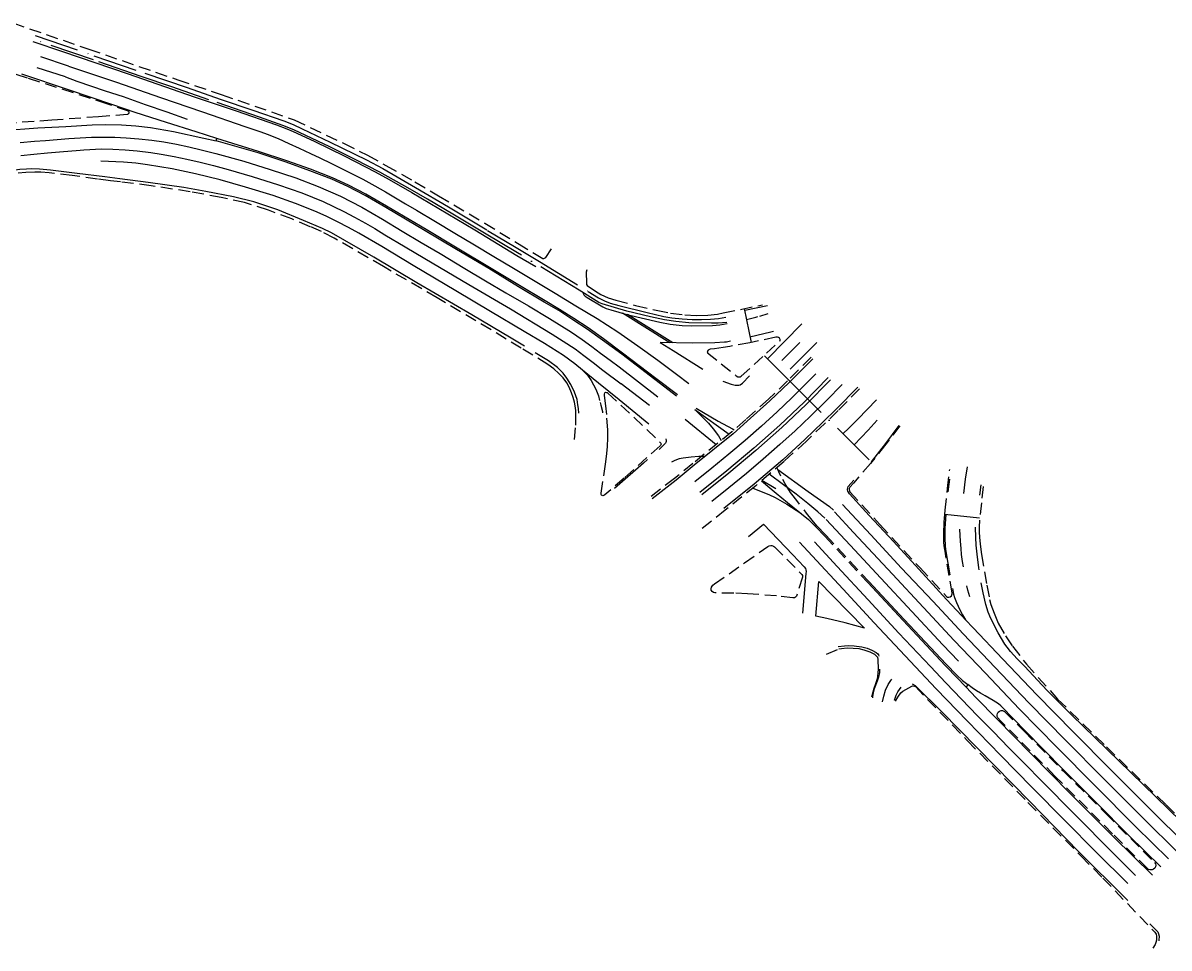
# Model space of a CAD drawing. Header units: millimetres. Extents: x 391363 to 392593, y 282975 to 284720.
# Drawn here: x 391732.1 to 392040.5, y 283383.3 to 283632.3 of the extents above; entities that cross this region are included whole.
import ezdxf

# ---------------------------------------------------------------- set-up
doc = ezdxf.new("R2010")
doc.units = ezdxf.units.MM
doc.linetypes.add('ACAD_ISO10W100', pattern=[18, 12, -3, 0, -3])
doc.linetypes.add('HIDDEN2', pattern=[4.7625, 3.175, -1.5875])
for name, color, linetype in [('가상선', 6, 'ACAD_ISO10W100'), ('도로경계', 6, 'HIDDEN2'), ('차선_겹선(1)', 1, 'Continuous'), ('차선_겹선(2)', 1, 'Continuous'), ('차선_겹선(4)', 1, 'HIDDEN2'), ('차선_실선', 1, 'Continuous'), ('차선_점선', 2, 'Continuous')]:
    doc.layers.add(name, color=color, linetype=linetype)

msp = doc.modelspace()

# ---------------------------------------------------------------- linework, layer by layer
at = {"layer": '가상선'}
for points in [[(391921.51, 283551.69, 1.92), (391919.2, 283551.51, 1.89), (391917.38, 283551.45, 1.89), (391911.23, 283551.6, 1.98), (391907.81, 283551.88, 2.02), (391904.76, 283552.35, 2.08), (391900.93, 283553.15, 2.21), (391894.58, 283554.67, 2.3), (391887.95, 283556.7, 2.46), (391887.03, 283557.03, 2.46), (391881.74, 283560.36, 2.45), (391865.19, 283570.43, 2.46), (391856.26, 283575.72, 2.45), (391847.79, 283580.77, 2.42), (391841.01, 283584.81, 2.41), (391836.28, 283587.57, 2.54), (391828.16, 283592.09, 2.61), (391821.55, 283595.5, 2.66), (391814.67, 283598.94, 2.68), (391805.04, 283603.51, 2.64), (391802.02, 283604.69, 2.65), (391795.74, 283606.91, 2.69), (391782.16, 283611.6, 2.7), (391772.18, 283615.04, 2.65), (391763.89, 283617.87, 2.68), (391751.09, 283622.33, 2.57), (391735.01, 283627.85, 2.39)], [(391735.38, 283628.91, 2.41), (391751.17, 283623.45, 2.49), (391764.96, 283618.75, 2.7), (391776.27, 283614.86, 2.68), (391785.18, 283611.78, 2.72), (391793.96, 283608.79, 2.66), (391802.33, 283605.91, 2.65), (391804.8, 283604.98, 2.62), (391807.28, 283603.8, 2.62), (391814.76, 283600.17, 2.66), (391824.54, 283595.42, 2.62), (391828.98, 283593.06, 2.62), (391837.75, 283588.01, 2.53), (391846.61, 283582.74, 2.48), (391857.12, 283576.45, 2.46), (391864.85, 283571.81, 2.46), (391871.14, 283568.09, 2.46), (391884.2, 283560.01, 2.41), (391886.93, 283558.27, 2.41), (391888.55, 283557.49, 2.36), (391890.12, 283556.88, 2.37), (391892.46, 283556.26, 2.3), (391900.02, 283554.31, 2.16), (391904.56, 283553.31, 2.1), (391906.74, 283552.91, 2.06), (391909.47, 283552.64, 2.05), (391912.2, 283552.46, 1.98), (391914.64, 283552.46, 1.94), (391917.11, 283552.54, 1.9), (391919.25, 283552.76, 1.89), (391921.24, 283553.1, 1.86)], [(391926.2, 283555.41, 1.89), (391928.02, 283546.26, 2.11)], [(391931.63, 283542.67, 2.06), (391938.37, 283535.92, 2.06), (391960.42, 283514.07, 2.45)], [(391980.18, 283500.09, 2.74), (391989.43, 283499.07, 2.68)]]:
    msp.add_polyline3d(points, dxfattribs=at)
at = {"layer": '도로경계'}
for points in [[(391729.41, 283632.27, 2.34), (391749.81, 283625.22, 2.48), (391773.77, 283616.96, 2.67), (391785.48, 283613.01, 2.71), (391805.07, 283606.2, 2.56), (391818.36, 283599.88, 2.52), (391824.79, 283596.65, 2.56), (391829.8, 283593.94, 2.59), (391837.58, 283589.53, 2.58), (391843.97, 283585.78, 2.47), (391856.35, 283578.39, 2.44), (391865.22, 283572.97, 2.5), (391872.01, 283568.88, 2.5), (391872.3, 283568.87, 2.5), (391872.8, 283569.13, 2.48), (391874.31, 283571.5, 2.44)], [(391725.64, 283619.87, 2.52), (391733.56, 283617.43, 2.6), (391752.95, 283611.14, 2.66), (391760.16, 283608.66, 2.66), (391760.49, 283608.5, 2.66), (391760.59, 283608.32, 2.66), (391760.6, 283608.04, 2.66), (391760.53, 283607.84, 2.64), (391760.38, 283607.69, 2.64), (391760.24, 283607.6, 2.64), (391752.47, 283607.03, 2.58), (391739.86, 283606.07, 2.5), (391725.39, 283605.07, 2.56)], [(391880.53, 283520.15, 2.04), (391880.87, 283524.06, 2.02), (391880.9, 283526.53, 2.08), (391880.85, 283527.93, 2.08), (391880.72, 283529.21, 2.1), (391880.53, 283530.25, 2.11), (391880.17, 283531.49, 2.15), (391879.7, 283532.75, 2.18), (391879.05, 283534.26, 2.2), (391878.43, 283535.39, 2.22), (391877.49, 283536.73, 2.35), (391876.32, 283537.91, 2.46), (391874.93, 283539.23, 2.46), (391873.34, 283540.36, 2.43), (391866.21, 283544.74, 2.55), (391853.98, 283552.11, 2.44), (391843.54, 283558.3, 2.39), (391829.13, 283566.71, 2.4), (391815.87, 283574.36, 2.42), (391812.48, 283576.12, 2.39), (391809.42, 283577.42, 2.39), (391804.45, 283579.51, 2.44), (391798.18, 283581.9, 2.38), (391791.77, 283583.91, 2.42), (391785.5, 283585.28, 2.38), (391777.08, 283586.84, 2.39), (391766.61, 283588.43, 2.27), (391758.34, 283589.5, 2.27), (391755.64, 283589.79, 2.16), (391752.16, 283590.27, 2.24), (391745.36, 283591.19, 2.23), (391739.19, 283591.9, 2.24), (391736.97, 283592.11, 2.3), (391735.31, 283592.14, 2.3), (391732.89, 283592, 2.32), (391730.84, 283591.86, 2.32)], [(391883.85, 283565.81, 2.34), (391883.63, 283565.16, 2.34), (391883.72, 283562.23, 2.3), (391883.77, 283561.87, 2.32), (391883.89, 283561.59, 2.34), (391886.15, 283560.09, 2.4), (391887.64, 283559.21, 2.42), (391889.58, 283558.31, 2.4), (391891.67, 283557.62, 2.35), (391896.94, 283556.27, 2.23), (391902.49, 283554.95, 2.06), (391906.32, 283554.16, 2.02), (391910.16, 283553.75, 2.06), (391913.37, 283553.57, 1.92), (391916.41, 283553.62, 1.87), (391918.99, 283553.92, 1.79), (391920.51, 283554.22, 1.88), (391931.1, 283556.44, 1.82)], [(391944.17, 283542.29, 8.68), (391937.83, 283535.95, 8.88), (391932.71, 283531.05, 9.05), (391926.61, 283525.53, 9.13), (391922.82, 283522.19, 9.2), (391912.36, 283513.72, 9.28), (391907.46, 283509.7, 9.25), (391900.84, 283504.61, 9.12)], [(391957.15, 283533.84, 9.29), (391951.46, 283527.96, 9.49), (391947.77, 283524.38, 9.65), (391942.9, 283519.75, 9.68), (391936.91, 283514.28, 9.71), (391929.27, 283507.72, 9.67), (391921.08, 283501.13, 9.64), (391913.86, 283495.36, 9.44)], [(391968.07, 283523.89, 2.54), (391964.31, 283518.87, 2.58), (391960.16, 283513.74, 2.5), (391955.6, 283508.46, 2.48), (391954.58, 283507.33, 2.5), (391954.42, 283507, 2.51), (391954.41, 283506.67, 2.51), (391954.47, 283506.37, 2.51), (391954.6, 283506.12, 2.51), (391962.65, 283497.31, 2.67), (391973.38, 283485.72, 2.67), (391980.59, 283477.94, 2.67), (391980.87, 283477.76, 2.67), (391981.23, 283477.74, 2.68), (391981.57, 283477.86, 2.68), (391981.91, 283478.11, 2.7), (391982.05, 283478.38, 2.67), (391982.09, 283478.65, 2.66), (391982.1, 283478.95, 2.66), (391981.34, 283483.53, 2.56), (391980.31, 283489.48, 2.58), (391980.14, 283490.57, 2.58), (391980.01, 283491.52, 2.58), (391979.92, 283492.52, 2.58), (391979.87, 283493.29, 2.58), (391979.91, 283494.9, 2.59), (391980.01, 283497.92, 2.64), (391980.27, 283501.15, 2.67), (391980.84, 283507.01, 2.63), (391981.46, 283512.08, 2.63)], [(391948.32, 283462.44, 2.59), (391951.62, 283463.8, 2.56), (391952.38, 283463.94, 2.58), (391953.91, 283464.07, 2.58), (391955.5, 283464.05, 2.58), (391957, 283463.93, 2.55), (391958.39, 283463.59, 2.58), (391959.96, 283463.07, 2.62), (391961.26, 283462.38, 2.66), (391961.62, 283462.02, 2.68), (391961.99, 283461.55, 2.68), (391962.14, 283460.96, 2.68), (391962.2, 283458.38, 2.94), (391962.11, 283457.38, 3.14), (391962.04, 283456.5, 3.23), (391961.93, 283455.79, 3.31), (391961.49, 283454.4, 3.62), (391961.03, 283453.17, 4.01), (391960.78, 283452.14, 4.21), (391960.44, 283450.84, 4.66)], [(391966.85, 283449.73, 4.45), (391967.48, 283450.85, 3.97), (391968.35, 283451.99, 3.47), (391968.88, 283452.46, 3.24), (391971.23, 283453.81, 2.71), (391971.56, 283453.85, 2.68), (391971.98, 283453.79, 2.56), (391972.22, 283453.66, 2.55), (391986.2, 283439.15, 2.47), (392002.52, 283422.46, 2.47), (392016.79, 283408.07, 2.52), (392022.66, 283402.13, 2.49), (392036.65, 283387.61, 2.56), (392037, 283387.06, 2.56), (392037.11, 283386.48, 2.57), (392037.05, 283385.43, 2.64), (392036.94, 283384.8, 2.75), (392036.69, 283384.23, 2.76), (392036.11, 283383.31, 2.88)]]:
    msp.add_polyline3d(points, dxfattribs=at)
for points in [[(391934.68, 283547.69, 1.99), (391927.7, 283546.19, 2.03), (391922.28, 283545.21, 2.04), (391920.49, 283544.89, 2.06), (391918.14, 283544.57, 2.06), (391917.05, 283544.44, 2.08), (391916.69, 283544.32, 2.1), (391916.45, 283544.18, 2.1), (391916.3, 283543.98, 2.1), (391916.25, 283543.77, 2.1), (391916.26, 283543.64, 2.1), (391916.31, 283543.52, 2.1), (391924.05, 283537.27, 2.11), (391924.48, 283537.03, 2.11), (391924.78, 283536.99, 2.1), (391925.11, 283537.03, 2.1), (391925.37, 283537.17, 2.1), (391932.19, 283543.43, 2.06), (391935.74, 283546.64, 2.04), (391935.84, 283546.86, 2.06), (391935.84, 283547.12, 2.06), (391935.68, 283547.48, 2.06), (391935.43, 283547.65, 2.06), (391935.15, 283547.73, 2.06)], [(391887.69, 283505.72, 1.98), (391888.85, 283513.57, 1.95), (391889.12, 283515.61, 1.92), (391889.37, 283518.23, 1.95), (391889.46, 283520.72, 1.96), (391889.52, 283522.78, 1.95), (391889.17, 283526.91, 2.26), (391888.92, 283529.25, 2.28), (391888.57, 283531.99, 2.28), (391888.55, 283532.37, 2.3), (391888.69, 283532.76, 2.31), (391888.88, 283532.87, 2.31), (391889.08, 283532.86, 2.32), (391889.3, 283532.81, 2.34), (391889.47, 283532.68, 2.34), (391896.56, 283526.12, 2.38), (391903.74, 283519.2, 2.3), (391903.81, 283519.03, 2.3), (391903.74, 283518.77, 2.3), (391903.63, 283518.59, 2.3), (391903.53, 283518.47, 2.3), (391893.89, 283509.78, 1.96), (391888.71, 283505.25, 2.06), (391888.42, 283505.09, 2), (391888.18, 283505.05, 2), (391888, 283505.09, 2), (391887.8, 283505.19, 2), (391887.72, 283505.39, 2)], [(391932.53, 283491.36, 2.47), (391932.87, 283491.56, 2.47), (391933.3, 283491.65, 2.47), (391933.64, 283491.62, 2.47), (391934.05, 283491.5, 2.47), (391934.29, 283491.31, 2.47), (391941.67, 283483.88, 2.56), (391941.82, 283483.6, 2.59), (391941.85, 283483.35, 2.59), (391941.85, 283483.12, 2.59), (391940.21, 283478.02, 2.59), (391939.99, 283477.7, 2.59), (391939.74, 283477.56, 2.59), (391939.49, 283477.53, 2.59), (391939.24, 283477.53, 2.59), (391934.9, 283478.07, 2.59), (391927.05, 283478.66, 2.5), (391923.37, 283478.82, 2.5), (391918.28, 283478.88, 2.5), (391917.89, 283478.97, 2.48), (391917.57, 283479.22, 2.48), (391917.32, 283479.64, 2.48), (391917.28, 283480.02, 2.48), (391917.38, 283480.43, 2.48), (391917.54, 283480.71, 2.48), (391917.74, 283480.97, 2.48), (391918.22, 283481.31, 2.48), (391926.28, 283486.99, 2.34)], [(391995.2, 283444.4, 2.56), (391994.42, 283445.3, 2.58), (391994.27, 283445.67, 2.58), (391994.24, 283446.07, 2.58), (391994.3, 283446.44, 2.58), (391994.5, 283446.81, 2.58), (391994.83, 283447.08, 2.58), (391995.28, 283447.23, 2.58), (391995.62, 283447.2, 2.58), (391996, 283447.1, 2.58), (391996.22, 283446.97, 2.58), (392001.55, 283441.63, 2.52), (392011.97, 283430.96, 2.56), (392023.44, 283419.53, 2.67), (392036.59, 283406.34, 2.71), (392036.78, 283406.01, 2.71), (392036.87, 283405.58, 2.71), (392036.78, 283405.14, 2.68), (392036.6, 283404.8, 2.64), (392036.28, 283404.51, 2.64), (392035.97, 283404.35, 2.64), (392035.59, 283404.33, 2.64), (392035.29, 283404.35, 2.64), (392034.96, 283404.46, 2.64), (392034.66, 283404.69, 2.64), (392025.23, 283414.09, 2.66), (392009.78, 283429.6, 2.64)]]:
    msp.add_polyline3d(points, close=True, dxfattribs=at)
at = {"layer": '도로경계', "linetype": 'HIDDEN2'}
msp.add_polyline3d([(391990.45, 283507.5, 2.64), (391990, 283503.17, 2.66), (391989.47, 283498.16, 2.66), (391989.38, 283496.86, 2.64), (391989.42, 283495.24, 2.58), (391989.5, 283493.87, 2.51), (391989.66, 283491.97, 2.55), (391989.98, 283489.25, 2.51), (391991.46, 283480.99, 2.46), (391992.19, 283477.11, 2.42), (391992.53, 283475.76, 2.42), (391993.39, 283473.4, 2.43), (391994.54, 283470.74, 2.43), (391996.5, 283467.33, 2.42), (391998.33, 283464.52, 2.42), (392002.1, 283459.7, 2.42), (392010.5, 283450.32, 2.39), (392023.64, 283437.46, 2.42), (392039.66, 283421.86, 2.36), (392044.31, 283417.33, 2.38)], dxfattribs=at)
at = {"layer": '차선_겹선(1)'}
for points in [[(391907.94, 283531.87, 2.38), (391902.16, 283536.29, 2.54), (391893.21, 283543.1, 2.74), (391888.08, 283546.94, 2.8), (391883.93, 283549.86, 2.8), (391880.09, 283552.41, 2.8), (391876.28, 283554.85, 2.79), (391872.38, 283557.17, 2.86), (391865.49, 283561.27, 2.87), (391857.43, 283566.15, 2.79), (391848.79, 283571.29, 2.72), (391840.36, 283576.33, 2.7), (391829.75, 283582.62, 2.83), (391824.2, 283585.8, 2.83), (391819.54, 283588.26, 2.86), (391815.23, 283590.21, 2.87), (391809.34, 283592.5, 2.79), (391802.95, 283594.79, 2.68), (391795.39, 283597.3, 2.71), (391784.11, 283600.51, 2.68)], [(391908.22, 283532.16, 2.37), (391902.4, 283536.6, 2.52), (391893.45, 283543.42, 2.72), (391888.31, 283547.27, 2.79), (391884.16, 283550.19, 2.79), (391880.31, 283552.74, 2.79), (391876.49, 283555.19, 2.78), (391872.58, 283557.51, 2.84), (391865.69, 283561.61, 2.86), (391857.64, 283566.49, 2.78), (391848.99, 283571.64, 2.71), (391840.57, 283576.67, 2.68), (391829.96, 283582.96, 2.82), (391824.4, 283586.16, 2.82), (391819.72, 283588.62, 2.84), (391815.38, 283590.58, 2.86), (391809.48, 283592.88, 2.78), (391803.08, 283595.17, 2.67), (391795.52, 283597.68, 2.7), (391784.29, 283601.17, 2.66)], [(391948.8, 283536.81, 9.1), (391942.26, 283530.22, 9.22), (391935.76, 283524.07, 9.37), (391928.72, 283517.85, 9.44), (391921.48, 283511.76, 9.47), (391914.2, 283505.91, 9.43)], [(391949.41, 283536.22, 9.1), (391942.85, 283529.62, 9.22), (391936.33, 283523.44, 9.37), (391929.28, 283517.21, 9.44), (391922.02, 283511.1, 9.47), (391914.73, 283505.24, 9.43)], [(391947.82, 283494.13, 2.7), (391945.43, 283496.67, 2.66)], [(391948.11, 283494.4, 2.7), (391945.72, 283496.94, 2.66)], [(391959.4, 283481.73, 2.76), (391968.9, 283471.48, 2.65), (391980.23, 283459.39, 2.65), (391980.63, 283458.98, 2.65), (391985.88, 283453.5, 2.57)], [(391959.69, 283482, 2.76), (391969.19, 283471.75, 2.65), (391980.52, 283459.67, 2.65), (391983.34, 283456.77, 2.65), (391984.88, 283455.34, 2.65), (391986.33, 283454.25, 2.56)]]:
    msp.add_polyline3d(points, dxfattribs=at)
at = {"layer": '차선_겹선(2)'}
for points in [[(391906.16, 283546.2, 2.22), (391893.46, 283554.13, 2.38)], [(391906.94, 283546.19, 2.21), (391894.8, 283553.77, 2.36)]]:
    msp.add_polyline3d(points, dxfattribs=at)
at = {"layer": '차선_겹선(4)'}
for points in [[(391947.82, 283494.13, 2.7), (391959.4, 283481.73, 2.76)], [(391948.11, 283494.4, 2.7), (391959.69, 283482, 2.76)]]:
    msp.add_polyline3d(points, dxfattribs=at)
at = {"layer": '차선_실선'}
for points in [[(391734.83, 283627.3, 2.43), (391742.73, 283624.61, 2.5), (391760.47, 283618.56, 2.66), (391778.23, 283612.42, 2.66), (391789.53, 283608.59, 2.66), (391800.38, 283604.86, 2.72), (391803.09, 283603.8, 2.72), (391804.79, 283603.08, 2.69), (391810.45, 283600.44, 2.69), (391818.75, 283596.4, 2.74), (391826.89, 283592.2, 2.69), (391830.68, 283590.15, 2.66), (391836.73, 283586.67, 2.65), (391841.59, 283583.76, 2.62), (391853.7, 283576.56, 2.54), (391865.01, 283569.69, 2.56), (391870.07, 283566.76, 2.5)], [(391744.41, 283620.63, 2.57), (391736.98, 283623.12, 2.51)], [(391723.55, 283602.36, 2.55), (391725.82, 283602.9, 2.53), (391728.17, 283603.28, 2.53), (391730.22, 283603.61, 2.53), (391732.63, 283603.78, 2.53), (391736.11, 283604, 2.49), (391743.63, 283604.42, 2.48), (391750.77, 283604.87, 2.5), (391754.24, 283604.94, 2.54), (391758.66, 283604.88, 2.56), (391762.5, 283604.62, 2.56), (391766.41, 283604.15, 2.6), (391772.64, 283603.08, 2.58), (391780.76, 283601.3, 2.61), (391784.11, 283600.51, 2.68), (391784.29, 283601.17, 2.66), (391778.72, 283602.97, 2.68), (391770.78, 283605.46, 2.62), (391762.35, 283608.19, 2.64), (391756.3, 283610.27, 2.66), (391744.64, 283614.16, 2.6), (391731.82, 283618.49, 2.55)], [(391743.59, 283617.72, 2.58), (391735.99, 283620.23, 2.55)], [(391867.04, 283545.29, 2.48), (391863.51, 283547.42, 2.49), (391852.87, 283553.7, 2.42), (391838.13, 283562.29, 2.36), (391826.57, 283569.24, 2.37), (391815.13, 283575.82, 2.38), (391812.72, 283576.96, 2.37), (391807.62, 283579.12, 2.37), (391800.67, 283581.96, 2.4), (391794.22, 283584.16, 2.38), (391788.79, 283585.47, 2.4), (391781.37, 283586.94, 2.4), (391775.37, 283587.96, 2.37), (391765.83, 283589.32, 2.24), (391758.16, 283590.34, 2.25), (391754.15, 283590.88, 2.22), (391746.76, 283591.79, 2.25), (391739.56, 283592.69, 2.22), (391736.54, 283592.9, 2.26), (391734.31, 283592.97, 2.28), (391733.05, 283592.94, 2.26), (391731.31, 283592.84, 2.28), (391725.09, 283591.93, 2.29)], [(391882.71, 283538.79, 2.52), (391880.62, 283540.51, 2.58), (391877.55, 283542.77, 2.61), (391872.46, 283545.98, 2.6), (391867, 283549.26, 2.6), (391857.95, 283554.64, 2.54), (391848.6, 283560.2, 2.46), (391837.14, 283567.02, 2.42), (391828.65, 283572.08, 2.48), (391822.46, 283575.72, 2.44)], [(391882.87, 283559.65, 2.48), (391882.89, 283559.49, 2.48), (391883.07, 283559.07, 2.48), (391883.38, 283558.74, 2.48), (391883.88, 283558.4, 2.48), (391888.13, 283555.84, 2.5), (391889.02, 283555.42, 2.5), (391890.28, 283555.02, 2.5), (391894.56, 283553.83, 2.41), (391903.48, 283551.7, 2.14), (391906.28, 283551.24, 2.06), (391909.49, 283550.86, 2.02), (391911.89, 283550.73, 2), (391917.63, 283550.81, 1.98), (391919.65, 283551.02, 1.94), (391921.57, 283551.37, 1.91)], [(391932.4, 283556.18, 1.9), (391926.3, 283554.89, 1.85)], [(391930.38, 283553.4, 1.92), (391932.65, 283554.1, 1.9)], [(391926.78, 283552.48, 1.99), (391929.32, 283553.07, 1.94), (391929.84, 283553.23, 1.93)], [(391932.47, 283541.84, 2.03), (391941.64, 283551.3, 2.02)], [(391934.07, 283549.24, 1.98), (391933.36, 283549.06, 1.98), (391927.73, 283547.74, 2.05)], [(391922.46, 283546.63, 1.99), (391921.43, 283546.39, 2.08), (391920.83, 283546.34, 2.08), (391918.26, 283546.14, 2.1), (391912.23, 283546.07, 2.14), (391903.59, 283546.26, 2.3), (391907.02, 283544.15, 2.32), (391915.04, 283539.11, 2.17)], [(391941.12, 283546.3, 2.04), (391936.3, 283541.41, 2.02)], [(391945.69, 283546.25, 2.12), (391938.53, 283539.12, 2.04)], [(391881.64, 283527.27, 2.1), (391881.58, 283528.53, 2.13), (391881.43, 283529.53, 2.14), (391881.19, 283530.9, 2.14), (391880.52, 283532.9, 2.22), (391879.56, 283534.93, 2.24), (391878.42, 283536.7, 2.29), (391877.46, 283538.02, 2.38), (391876.78, 283538.77, 2.41), (391875.9, 283539.54, 2.45), (391873.54, 283541.35, 2.45), (391869.97, 283543.51, 2.46)], [(391944.59, 283541.87, 8.68), (391938.24, 283535.52, 8.88), (391933.11, 283530.61, 9.05), (391927.01, 283525.09, 9.13), (391923.2, 283521.73, 9.2), (391912.74, 283513.26, 9.28), (391907.84, 283509.24, 9.25), (391901.42, 283504.24, 9.09)], [(391900.51, 283524.31, 2.33), (391892.51, 283530.83, 2.44), (391887.01, 283535.32, 2.5), (391882.71, 283538.79, 2.52), (391884, 283537.44, 2.48), (391885.01, 283536.05, 2.44), (391886.22, 283533.74, 2.45), (391886.93, 283531.92, 2.37), (391887.26, 283530.68, 2.34)], [(391892.51, 283539.69, 2.72), (391902.97, 283531.61, 2.43)], [(391900.69, 283529.31, 2.4), (391893.04, 283535.13, 2.64)], [(391920.45, 283535.91, 2.18), (391922.64, 283535.07, 2.18), (391923.75, 283534.78, 2.18), (391924.4, 283534.76, 2.16), (391924.77, 283534.79, 2.15), (391925.04, 283534.9, 2.14), (391925.67, 283535.32, 2.08), (391927.56, 283537.27, 2.13)], [(391956.71, 283534.25, 9.29), (391951.03, 283528.39, 9.49), (391947.35, 283524.81, 9.65), (391942.5, 283520.18, 9.68), (391936.52, 283514.73, 9.71), (391928.88, 283508.18, 9.67), (391920.7, 283501.59, 9.64)], [(391887.4, 283530.16, 2.33), (391887.6, 283529.39, 2.32), (391888.04, 283527.66, 2.25), (391888.08, 283527.37, 2.25)], [(391967.74, 283523.9, 2.47), (391964.17, 283519.06, 2.5), (391960.32, 283514.18, 2.41)], [(391905.11, 283520.36, 2.33), (391905.16, 283519.94, 2.32), (391905.17, 283519.63, 2.29), (391905.09, 283519.38, 2.28), (391904.99, 283519.2, 2.3), (391903.32, 283517.51, 2.24)], [(391900.18, 283514.78, 2.17), (391899.06, 283513.81, 2.14), (391891.28, 283506.96, 2.04)], [(391934.64, 283506.91, 2.42), (391930.9, 283509.12, 2.42)], [(391982.18, 283480.1, 2.58), (391982.47, 283478.59, 2.62), (391982.78, 283477.62, 2.6), (391983.28, 283476.31, 2.57), (391984.14, 283474.35, 2.58), (391984.88, 283472.99, 2.57), (391985.75, 283471.68, 2.53), (391984.69, 283472.7, 2.54), (391980.63, 283477.15, 2.6), (391973.17, 283485.29, 2.62), (391966.33, 283492.68, 2.58), (391959.81, 283499.76, 2.6), (391954.5, 283505.52, 2.45), (391954.02, 283506.29, 2.41), (391953.96, 283506.69, 2.41), (391954.01, 283507.12, 2.44), (391954.14, 283507.51, 2.44), (391955.7, 283509.25, 2.44)], [(391981.39, 283509.52, 2.64), (391980.98, 283506.13, 2.61)], [(391989.8, 283507.96, 2.58), (391989.47, 283505.22, 2.62)], [(391960.25, 283494.54, 2.71), (391952.64, 283502.72, 2.52)], [(391948.25, 283498.63, 2.62), (391954.66, 283491.76, 2.68)], [(391950.46, 283500.68, 2.57), (391955.55, 283495.11, 2.76)], [(391980.42, 283500.06, 2.74), (391980.19, 283496.23, 2.57), (391980.16, 283494.25, 2.57), (391980.16, 283493.07, 2.57), (391980.21, 283492.1, 2.58), (391980.26, 283491.46, 2.58), (391980.42, 283490.04, 2.58), (391981.49, 283483.79, 2.56)], [(391927.3, 283494.11, 2.37), (391931.4, 283497.37, 2.37), (391939.26, 283489.09, 2.55), (391942.33, 283485.94, 2.61), (391942.69, 283485.42, 2.63), (391942.77, 283485.08, 2.62), (391942.82, 283484.64, 2.62), (391942.79, 283484.07, 2.62), (391941.86, 283473.44, 2.59)], [(391985.13, 283485.88, 2.53), (391984.9, 283487.32, 2.53), (391984.64, 283489.22, 2.53), (391984.5, 283490.84, 2.53), (391984.34, 283492.83, 2.53), (391984.26, 283494.35, 2.53), (391984.2, 283496, 2.53)], [(391989.36, 283485.06, 2.45), (391989.27, 283485.61, 2.46), (391988.82, 283489.32, 2.47), (391988.57, 283491.76, 2.5), (391988.45, 283493.78, 2.52), (391988.43, 283496.62, 2.55)], [(391986.89, 283477.83, 2.5), (391986.35, 283479.66, 2.5), (391986.04, 283480.83, 2.56)], [(392047.02, 283414.16, 2.34), (392030.18, 283430.59, 2.27), (392014.26, 283446.1, 2.38), (392010.42, 283449.8, 2.32), (392007.69, 283452.6, 2.36), (392005.09, 283455.4, 2.39), (392001.63, 283459.04, 2.42), (391999.58, 283461.14, 2.42), (391997.82, 283463.09, 2.38), (391996.91, 283464.29, 2.38), (391996.33, 283465.12, 2.39), (391994.52, 283468.12, 2.4), (391992.52, 283471.97, 2.4), (391991.81, 283473.73, 2.4), (391991.21, 283475.77, 2.43), (391990.49, 283478.9, 2.39), (391989.96, 283481.56, 2.43)], [(391951.48, 283464.47, 2.55), (391953.16, 283464.64, 2.58), (391954.36, 283464.71, 2.62), (391955.76, 283464.62, 2.57), (391956.36, 283464.57, 2.58), (391957.86, 283464.33, 2.57), (391959.27, 283464, 2.59), (391960.48, 283463.51, 2.61), (391961.68, 283462.85, 2.65), (391962.11, 283462.46, 2.69), (391962.28, 283462.18, 2.69), (391962.38, 283461.84, 2.69)], [(391962.61, 283458.39, 2.9), (391962.55, 283457.46, 2.99), (391962.3, 283456.21, 3.34), (391961.91, 283455.15, 3.69), (391961.16, 283453.05, 4.17), (391960.88, 283452.02, 4.41), (391960.68, 283451.02, 4.7), (391960.65, 283450.65, 4.74)], [(391963.41, 283449.6, 4.94), (391963.72, 283451.09, 4.51), (391964.22, 283452.69, 4.03), (391964.93, 283454.21, 3.58), (391965.64, 283455.35, 3.09), (391965.86, 283455.66, 3.01)], [(391966.61, 283450.05, 4.39), (391967.02, 283451.36, 3.86), (391967.5, 283452.28, 3.59), (391968.38, 283453.55, 3.09)], [(392029.34, 283396.09, 2.53), (392028.82, 283396.61, 2.53), (392016.13, 283409.34, 2.51), (392002.99, 283422.74, 2.49), (391979.38, 283446.84, 2.47), (391972.24, 283453.88, 2.53), (391971.48, 283454.33, 2.5)], [(392038.22, 283405.17, 2.41), (392029.67, 283413.64, 2.73), (392020.85, 283422.46, 2.69), (392012.73, 283430.66, 2.56), (392006.17, 283437.29, 2.53), (391998.3, 283445.33, 2.52), (391995.85, 283447.83, 2.5), (391995.2, 283448.47, 2.53), (391994.58, 283449.01, 2.5), (391993.16, 283449.97, 2.57), (391990.97, 283451.22, 2.52), (391989.73, 283451.87, 2.53), (391988.66, 283452.53, 2.53), (391987.53, 283453.33, 2.53), (391986.33, 283454.25, 2.56), (391985.88, 283453.5, 2.57), (391988.52, 283450.7, 2.58), (391994.19, 283444.91, 2.52), (392003.23, 283435.72, 2.54), (392013.82, 283424.98, 2.62), (392025.63, 283413.16, 2.6), (392036.03, 283402.92, 2.57)], [(392020.96, 283409.07, 2.58), (392029.35, 283400.72, 2.6)], [(392025.56, 283408.77, 2.69), (392031.43, 283402.86, 2.69)], [(392035.31, 283389.87, 2.48), (392037.44, 283387.69, 2.63), (392037.66, 283387.16, 2.64), (392037.79, 283386.49, 2.67), (392037.75, 283385.44, 2.75), (392037.71, 283385.3, 2.75)]]:
    msp.add_polyline3d(points, dxfattribs=at)
msp.add_polyline3d([(391945.4, 283472.6, 2.58), (391946.28, 283481.99, 2.58), (391949.98, 283478.14, 2.63), (391958.53, 283469.36, 2.69), (391953.29, 283470.85, 2.63), (391948.36, 283472.03, 2.62)], close=True, dxfattribs=at)
at = {"layer": '차선_점선'}
for points in [[(391744.41, 283620.63, 2.57), (391757.27, 283616.29, 2.78), (391769.1, 283612.22, 2.72), (391780.47, 283608.36, 2.8), (391791.8, 283604.44, 2.72), (391796.1, 283602.97, 2.73), (391797.87, 283602.3, 2.73), (391800.81, 283601.13, 2.74), (391803.67, 283599.84, 2.74), (391806.44, 283598.56, 2.7), (391809.52, 283597.12, 2.73), (391812.04, 283595.94, 2.8), (391815.1, 283594.41, 2.81), (391820.69, 283591.67, 2.82), (391823.57, 283590.23, 2.8), (391826.83, 283588.44, 2.78), (391829.68, 283586.81, 2.74), (391832.39, 283585.17, 2.74), (391835.09, 283583.61, 2.77), (391837.99, 283581.86, 2.76), (391843.08, 283578.84, 2.74), (391848.34, 283575.7, 2.68), (391853.57, 283572.56, 2.66), (391858.83, 283569.43, 2.68), (391864.13, 283566.25, 2.66), (391869.44, 283563.09, 2.7), (391875.29, 283559.56, 2.58), (391880.89, 283556.15, 2.61), (391886.57, 283552.71, 2.64), (391892.13, 283549.12, 2.61), (391897.59, 283545.37, 2.57), (391902.9, 283541.55, 2.4), (391907.96, 283537.73, 2.32), (391911.23, 283535.23, 2.26)], [(391743.59, 283617.72, 2.58), (391746.65, 283616.58, 2.72), (391754.27, 283614.01, 2.74), (391759.06, 283612.43, 2.76), (391764.99, 283610.35, 2.7), (391770.85, 283608.34, 2.7), (391776.34, 283606.41, 2.69)], [(391731.41, 283600.06, 2.42), (391735.22, 283600.44, 2.44), (391738.19, 283600.66, 2.44), (391744.43, 283601.16, 2.38), (391750.61, 283601.56, 2.4), (391754.97, 283601.56, 2.48), (391756.81, 283601.52, 2.45), (391759.9, 283601.34, 2.5), (391763.34, 283601.07, 2.5), (391766.84, 283600.68, 2.49), (391770.03, 283600.25, 2.5), (391773.42, 283599.63, 2.49), (391776.8, 283598.92, 2.5), (391780.12, 283598.09, 2.52), (391784, 283597.15, 2.5), (391791.54, 283595.04, 2.53), (391798.63, 283592.84, 2.57), (391805.54, 283590.59, 2.58), (391811.55, 283588.25, 2.68), (391817.52, 283585.69, 2.66), (391823.26, 283582.65, 2.66), (391828.83, 283579.45, 2.64), (391834.15, 283576.25, 2.61), (391839.3, 283573.16, 2.61), (391844.34, 283570.18, 2.58), (391850.99, 283566.23, 2.65), (391856.61, 283562.88, 2.7), (391862.07, 283559.65, 2.8), (391868.1, 283556.11, 2.73), (391873.82, 283552.69, 2.73), (391879.72, 283549.04, 2.72), (391882.61, 283547.09, 2.76), (391885.15, 283545.19, 2.76), (391887.55, 283543.42, 2.76), (391890.13, 283541.49, 2.74), (391892.51, 283539.69, 2.72)], [(391731.55, 283596.61, 2.41), (391735.03, 283596.95, 2.36), (391738.69, 283597.27, 2.36), (391741.98, 283597.54, 2.36), (391747.56, 283598.06, 2.33), (391748.47, 283598.15, 2.36), (391753.26, 283598.35, 2.39), (391756.28, 283598.32, 2.38), (391759.6, 283598.14, 2.42), (391762.82, 283597.89, 2.47), (391766.55, 283597.43, 2.47), (391769.31, 283596.99, 2.45), (391772.83, 283596.32, 2.46), (391776.19, 283595.65, 2.42), (391779.77, 283594.81, 2.42), (391783.36, 283593.9, 2.46), (391787.37, 283592.81, 2.46), (391793.82, 283590.95, 2.47), (391800.87, 283588.73, 2.53), (391807.17, 283586.57, 2.55), (391810.07, 283585.37, 2.62), (391812.88, 283584.21, 2.59), (391815.68, 283582.9, 2.61), (391818.49, 283581.55, 2.59), (391821.36, 283580.02, 2.59), (391824.3, 283578.35, 2.62), (391826.78, 283576.91, 2.59), (391829.53, 283575.26, 2.57), (391835, 283572.02, 2.54), (391840.22, 283568.92, 2.58), (391852.13, 283561.85, 2.58), (391863.27, 283555.31, 2.63), (391874.49, 283548.48, 2.65), (391877.44, 283546.67, 2.71), (391880.65, 283544.55, 2.74), (391883.06, 283542.78, 2.73), (391885.57, 283540.85, 2.7), (391888.14, 283538.85, 2.69), (391893.04, 283535.13, 2.64)], [(391822.46, 283575.72, 2.44), (391819.68, 283577.26, 2.49), (391816.78, 283578.76, 2.43), (391813.84, 283580.19, 2.42), (391811.27, 283581.33, 2.45), (391808.38, 283582.52, 2.45), (391805.44, 283583.66, 2.47), (391799.47, 283585.83, 2.47), (391792, 283588.08, 2.47), (391785.17, 283590.01, 2.42), (391778.53, 283591.69, 2.35), (391772.31, 283593.01, 2.38), (391765.64, 283594.11, 2.38), (391762.5, 283594.51, 2.34), (391759.15, 283594.79, 2.34), (391753.1, 283595.04, 2.25)], [(391945.48, 283537.81, 8.97), (391939.01, 283531.41, 9.14), (391935.04, 283527.62, 9.31), (391930.8, 283523.75, 9.32), (391926.44, 283519.92, 9.33), (391922.03, 283516.23, 9.35), (391917.45, 283512.41, 9.36), (391912.89, 283508.79, 9.32)], [(391952.54, 283535, 9.24), (391948.3, 283530.7, 9.37), (391943.98, 283526.45, 9.47), (391939.86, 283522.5, 9.59), (391935.73, 283518.79, 9.59), (391931.29, 283514.86, 9.61), (391926.77, 283511.05, 9.61), (391922.08, 283507.15, 9.6), (391917.5, 283503.51, 9.57)], [(391961.78, 283530.86, 2.34), (391956.77, 283525.68, 2.36), (391954.3, 283523.23, 2.36), (391952.72, 283521.71, 2.31)], [(391910.31, 283525.62, 2.36), (391918.66, 283518.82, 2.39)], [(391912.9, 283528.25, 2.31), (391922.12, 283521.62, 2.39)], [(391912.9, 283528.25, 2.32), (391916.54, 283524.59, 2.36), (391917.81, 283523.03, 2.36), (391919.22, 283521.13, 2.4), (391919.95, 283519.86, 2.4)], [(391913.25, 283528.6, 2.31), (391919.2, 283525.09, 2.35), (391923.02, 283523.02, 2.36), (391923.5, 283522.79, 2.36)], [(391961.95, 283525.4, 2.37), (391959.55, 283522.66, 2.45), (391955.73, 283518.72, 2.37)], [(391906.72, 283514.18, 2.32), (391907.56, 283514.58, 2.32), (391908.74, 283515.03, 2.32), (391909.19, 283515.15, 2.34), (391909.78, 283515.25, 2.34), (391911.88, 283515.54, 2.36), (391913.96, 283515.64, 2.36), (391915.71, 283515.66, 2.35)], [(391947.9, 283498.99, 2.64), (391946.02, 283500.71, 2.64), (391943.31, 283502.96, 2.58), (391940.14, 283505.46, 2.61), (391936.77, 283508, 2.5), (391932.91, 283510.84, 2.32)], [(391936.06, 283510.33, 2.44), (391934.95, 283512.6, 2.37)], [(391935.2, 283512.09, 2.52), (391943.4, 283506.22, 2.52), (391949.1, 283502.15, 2.62), (391950.18, 283501.12, 2.62)], [(391986.13, 283512.78, 2.66), (391985.64, 283509.45, 2.64), (391985.15, 283505.68, 2.62)], [(391930.86, 283509.08, 2.41), (391934.8, 283505.69, 2.41), (391937.85, 283503.23, 2.42), (391941.13, 283500.56, 2.57), (391943.48, 283498.6, 2.65), (391943.98, 283498.11, 2.66), (391945.43, 283496.67, 2.66)], [(391941.06, 283502.73, 2.54), (391940.56, 283503.36, 2.53), (391939.31, 283505.01, 2.5), (391938.64, 283505.88, 2.52), (391937.17, 283508.23, 2.48), (391936.52, 283509.43, 2.47)], [(391928.47, 283507.08, 2.42), (391932.77, 283505.36, 2.44), (391934.52, 283504.55, 2.46), (391937.63, 283502.8, 2.49), (391941.44, 283500.3, 2.48)], [(391945.72, 283496.94, 2.66), (391944.44, 283498.46, 2.54), (391942.95, 283500.3, 2.56), (391942.26, 283501.21, 2.57)], [(392040.33, 283407.33, 2.4), (392031.53, 283415.97, 2.74), (392020.44, 283427.12, 2.63), (392010.33, 283437.32, 2.63), (392000.17, 283447.73, 2.58), (391991.1, 283457.25, 2.62), (391982.68, 283466.09, 2.64), (391974.38, 283474.96, 2.67), (391966.03, 283483.9, 2.72), (391955.55, 283495.11, 2.76)], [(392020.96, 283409.07, 2.58), (392012.45, 283417.6, 2.52), (392003.61, 283426.56, 2.55), (391995.13, 283435.2, 2.59), (391986.28, 283444.36, 2.51), (391977.79, 283453.08, 2.55), (391969.46, 283461.92, 2.54), (391961.16, 283470.84, 2.63), (391952.8, 283479.86, 2.62), (391944.5, 283488.84, 2.62), (391941.08, 283492.53, 2.58)], [(391945.07, 283492.67, 2.6), (391951.22, 283485.97, 2.62), (391959.53, 283477, 2.67), (391967.78, 283468.03, 2.66), (391976.25, 283459.07, 2.59), (391980.43, 283454.69, 2.62), (391984.65, 283450.31, 2.56), (391988.94, 283445.85, 2.6), (391993.12, 283441.58, 2.51), (391997.36, 283437.2, 2.55), (392001.58, 283432.96, 2.55), (392006.3, 283428.11, 2.56), (392014.96, 283419.4, 2.63), (392025.56, 283408.77, 2.69)], [(391954.66, 283491.76, 2.68), (391962.91, 283482.88, 2.75), (391971.24, 283473.92, 2.71), (391979.63, 283464.93, 2.74), (391983.8, 283460.53, 2.66)], [(391960.25, 283494.54, 2.71), (391968.52, 283485.53, 2.71), (391976.88, 283476.62, 2.7), (391985.2, 283467.74, 2.62), (391993.61, 283458.87, 2.58), (392002.79, 283449.31, 2.54), (392012.69, 283439.21, 2.56), (392022.79, 283428.94, 2.58), (392034.03, 283417.75, 2.66), (392042.42, 283409.46, 2.39)], [(392044.57, 283411.66, 2.38), (392036.14, 283419.98, 2.5), (392024.88, 283431.21, 2.48), (392014.68, 283441.5, 2.48), (392004.94, 283451.45, 2.51), (391995.74, 283461.07, 2.5), (391987.81, 283469.48, 2.51), (391985.75, 283471.68, 2.53)]]:
    msp.add_polyline3d(points, dxfattribs=at)

doc.saveas('drawing.dxf')
